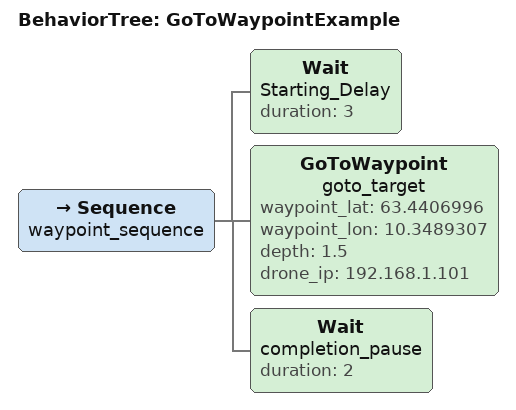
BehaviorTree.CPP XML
<?xml version="1.0" encoding="UTF-8"?>
<root BTCPP_format="4" main_tree_to_execute="GoToWaypointExample">
    <BehaviorTree ID="GoToWaypointExample">
        <Sequence name="waypoint_sequence">
            <Wait name="Starting_Delay" duration="3"/>
            <GoToWaypoint name="goto_target"
                waypoint_lat="63.4406996"
                waypoint_lon="10.3489307"
                depth="1.5"
                drone_ip="192.168.1.101"/>
            <Wait name="completion_pause" duration="2"/>
        </Sequence>
    </BehaviorTree>

</root>
